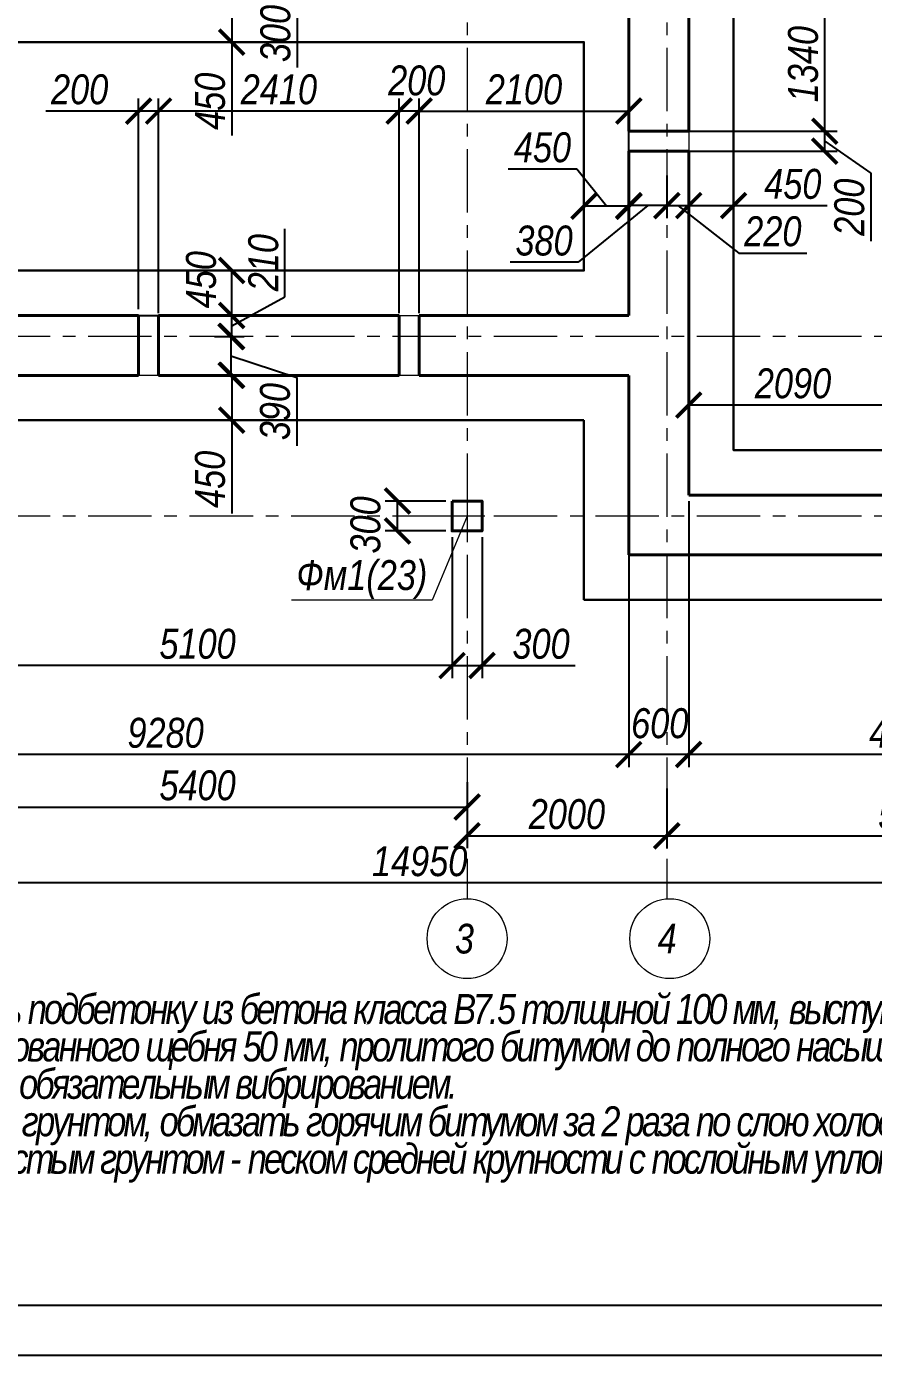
# Model space of a CAD drawing. Header units: millimetres. Extents: x 1582001 to 3303937, y 226471 to 491235.
# Drawn here: x 1801539 to 1810022, y 320955 to 334275 of the extents above; entities that cross this region are included whole.
import ezdxf
from ezdxf.enums import TextEntityAlignment as Align

# ---------------------------------------------------------------- set-up
doc = ezdxf.new("R2010")
doc.units = ezdxf.units.MM
doc.linetypes.add('CENTER', pattern=[50.8, 31.75, -6.35, 6.35, -6.35])
doc.linetypes.add('DASHDOT', pattern=[25.4, 12.7, -6.35, 0, -6.35])
doc.layers.get('Defpoints').update_dxf_attribs({"color": 255, "lineweight": 30})
doc.layers.add('Spezifikazia', color=250, linetype='Continuous')
doc.layers.add('Формуляр', color=138, linetype='Continuous')
for name, color, linetype, lineweight in [('Оси', 251, 'CENTER', 9), ('Размеры', 7, 'Continuous', 18), ('средние', 92, 'Continuous', 30), ('Стены несущие', 7, 'Continuous', 40)]:
    doc.layers.add(name, color=color, linetype=linetype, lineweight=lineweight)
doc.styles.add('GOST 2.304', font='ARIALNI.TTF', dxfattribs={"width": 0.98, "height": 300})
doc.styles.get("Standard").update_dxf_attribs({"font": 'ARIALNI.TTF', "height": 300})
doc.styles.add('STYLE1', font='ARIALNI.TTF', dxfattribs={"height": 300})
doc.styles.add('Текст', font='ARIALNI.TTF')
doc.dimstyles.new('ISO-25', dxfattribs={"dimscale": 100, "dimtxt": 2.5, "dimasz": 2.5, "dimexe": 1.25, "dimexo": 0.625, "dimtad": 1, "dimdec": 0, "dimtxsty": 'Standard', "dimblk": 'ARCHTICK', "dimcen": 2.5, "dimadec": 0, "dimazin": 0, "dimtfac": 1, "dimtdec": 0, "dimtmove": 0, "dimatfit": 3, "dimfxl": 0, "dimarcsym": 0})

# ---------------------------------------------------------------- blocks, each defined once
blk = doc.blocks.new('_ArchTick')
at = {"color": 0, "linetype": 'ByBlock', "const_width": 0.15}
blk.add_lwpolyline([(-0.5, -0.5), (0.5, 0.5)], dxfattribs=at)
blk = doc.blocks.new('*D1385')
at = {"layer": 'Defpoints', "color": 0, "lineweight": -3, "transparency": 16777216}
for p in [(1803078, 334569), (1803078, 334119), (1803594, 334119)]:
    blk.add_point(p, dxfattribs=at)
at = {"layer": 'Размеры', "color": 0, "lineweight": -2, "transparency": 16777216}
for p, q in [((1803141, 334569), (1803719, 334569)), ((1803594, 334569), (1803594, 334119)), ((1803141, 334119), (1803719, 334119)), ((1803594, 334119), (1803594, 333183))]:
    blk.add_line(p, q, dxfattribs=at)
at = {"layer": 'Размеры', "color": 0, "lineweight": -2, "transparency": 16777216, "xscale": 250, "yscale": 250, "zscale": 250}
for p, rotation in [((1803594, 334569), 90), ((1803594, 334119), 270)]:
    blk.add_blockref('_ArchTick', p, dxfattribs=dict(at, rotation=rotation))
at = {"layer": 'Размеры', "color": 0, "transparency": 16777216, "insert": (1803378, 333526), "char_height": 300, "attachment_point": 5, "rotation": 90}
blk.add_mtext('450', dxfattribs=at)
blk = doc.blocks.new('*D1386')
at = {"layer": 'Defpoints', "color": 0, "lineweight": -3, "transparency": 16777216}
for p in [(1802506, 331829), (1803594, 331829), (1802506, 331379)]:
    blk.add_point(p, dxfattribs=at)
at = {"layer": 'Размеры', "color": 0, "lineweight": -2, "transparency": 16777216}
for p, q in [((1802568, 331829), (1803719, 331829)), ((1803594, 331379), (1803594, 331829)), ((1802568, 331379), (1803719, 331379))]:
    blk.add_line(p, q, dxfattribs=at)
at = {"layer": 'Размеры', "color": 0, "lineweight": -2, "transparency": 16777216, "xscale": 250, "yscale": 250, "zscale": 250}
for p, rotation in [((1803594, 331829), 90), ((1803594, 331379), 270)]:
    blk.add_blockref('_ArchTick', p, dxfattribs=dict(at, rotation=rotation))
at = {"layer": 'Размеры', "color": 0, "transparency": 16777216, "insert": (1803288, 331737), "char_height": 300, "attachment_point": 5, "rotation": 90}
blk.add_mtext('450', dxfattribs=at)
blk = doc.blocks.new('*D1387')
at = {"layer": 'Defpoints', "color": 0, "lineweight": -3, "transparency": 16777216}
for p in [(1803078, 330779), (1803078, 330329), (1803594, 330329)]:
    blk.add_point(p, dxfattribs=at)
at = {"layer": 'Размеры', "color": 0, "lineweight": -2, "transparency": 16777216}
for p, q in [((1803141, 330779), (1803719, 330779)), ((1803594, 330779), (1803594, 330329)), ((1803141, 330329), (1803719, 330329)), ((1803594, 330329), (1803594, 329393))]:
    blk.add_line(p, q, dxfattribs=at)
at = {"layer": 'Размеры', "color": 0, "lineweight": -2, "transparency": 16777216, "xscale": 250, "yscale": 250, "zscale": 250}
for p, rotation in [((1803594, 330779), 90), ((1803594, 330329), 270)]:
    blk.add_blockref('_ArchTick', p, dxfattribs=dict(at, rotation=rotation))
at = {"layer": 'Размеры', "color": 0, "transparency": 16777216, "insert": (1803378, 329736), "char_height": 300, "attachment_point": 5, "rotation": 90}
blk.add_mtext('450', dxfattribs=at)
blk = doc.blocks.new('*D1390')
at = {"layer": 'Defpoints', "color": 0, "lineweight": -3, "transparency": 16777216}
for p in [(1803485, 331379), (1803594, 331379), (1803485, 331169)]:
    blk.add_point(p, dxfattribs=at)
at = {"layer": 'Размеры', "color": 0, "lineweight": -2, "transparency": 16777216}
for p, q in [((1804127, 331567), (1804127, 332248)), ((1803594, 331274), (1804127, 331567)), ((1803548, 331379), (1803719, 331379)), ((1803594, 331169), (1803594, 331379)), ((1803548, 331169), (1803719, 331169))]:
    blk.add_line(p, q, dxfattribs=at)
at = {"layer": 'Размеры', "color": 0, "lineweight": -2, "transparency": 16777216, "xscale": 250, "yscale": 250, "zscale": 250}
for p, rotation in [((1803594, 331379), 90), ((1803594, 331169), 270)]:
    blk.add_blockref('_ArchTick', p, dxfattribs=dict(at, rotation=rotation))
at = {"layer": 'Размеры', "color": 0, "transparency": 16777216, "insert": (1803912, 331908), "char_height": 300, "attachment_point": 5, "rotation": 90}
blk.add_mtext('210', dxfattribs=at)
blk = doc.blocks.new('*D1391')
at = {"layer": 'Defpoints', "color": 0, "lineweight": -3, "transparency": 16777216}
for p in [(1803360, 331169), (1803360, 330779), (1803587, 330779)]:
    blk.add_point(p, dxfattribs=at)
at = {"layer": 'Размеры', "color": 0, "lineweight": -2, "transparency": 16777216}
for p, q in [((1803422, 331169), (1803712, 331169)), ((1803587, 331169), (1803587, 330779)), ((1803587, 330974), (1804245, 330756)), ((1803422, 330779), (1803712, 330779)), ((1804245, 330756), (1804245, 330073))]:
    blk.add_line(p, q, dxfattribs=at)
at = {"layer": 'Размеры', "color": 0, "lineweight": -2, "transparency": 16777216, "xscale": 250, "yscale": 250, "zscale": 250}
for p, rotation in [((1803587, 331169), 90), ((1803587, 330779), 270)]:
    blk.add_blockref('_ArchTick', p, dxfattribs=dict(at, rotation=rotation))
at = {"layer": 'Размеры', "color": 0, "transparency": 16777216, "insert": (1804029, 330415), "char_height": 300, "attachment_point": 5, "rotation": 90}
blk.add_mtext('390', dxfattribs=at)
blk = doc.blocks.new('*D1393')
at = {"layer": 'Defpoints', "color": 0, "lineweight": -3, "ltscale": 100, "transparency": 16777216}
for p in [(1803364, 334869), (1803364, 334569), (1803591, 334569)]:
    blk.add_point(p, dxfattribs=at)
at = {"layer": 'Размеры', "color": 0, "lineweight": -2, "ltscale": 100, "transparency": 16777216}
for p, q in [((1803426, 334869), (1803716, 334869)), ((1803591, 334869), (1803591, 334569)), ((1803591, 334719), (1804249, 334546)), ((1803426, 334569), (1803716, 334569)), ((1804249, 334546), (1804249, 333863))]:
    blk.add_line(p, q, dxfattribs=at)
at = {"layer": 'Размеры', "color": 0, "lineweight": -2, "ltscale": 100, "transparency": 16777216, "xscale": 250, "yscale": 250, "zscale": 250}
for p, rotation in [((1803591, 334869), 90), ((1803591, 334569), 270)]:
    blk.add_blockref('_ArchTick', p, dxfattribs=dict(at, rotation=rotation))
at = {"layer": 'Размеры', "color": 0, "ltscale": 100, "transparency": 16777216, "insert": (1804033, 334205), "char_height": 300, "attachment_point": 5, "rotation": 90}
blk.add_mtext('300', dxfattribs=at)
blk = doc.blocks.new('*D1433')
at = {"layer": 'Defpoints', "color": 0, "lineweight": -3, "ltscale": 100, "transparency": 16777216}
for p in [(1807122, 332474), (1807122, 332418), (1807572, 332418)]:
    blk.add_point(p, dxfattribs=at)
at = {"layer": 'Размеры', "color": 0, "lineweight": -2, "ltscale": 100, "transparency": 16777216}
for p, q in [((1807050, 332847), (1806364, 332847)), ((1807347, 332474), (1807050, 332847)), ((1807122, 332480), (1807122, 332599)), ((1807572, 332480), (1807572, 332599)), ((1807572, 332474), (1807122, 332474))]:
    blk.add_line(p, q, dxfattribs=at)
at = {"layer": 'Размеры', "color": 0, "lineweight": -2, "ltscale": 100, "transparency": 16777216, "xscale": 250, "yscale": 250, "zscale": 250, "rotation": 180}
blk.add_blockref('_ArchTick', (1807122, 332474), dxfattribs=at)
at = {"layer": 'Размеры', "color": 0, "lineweight": -2, "ltscale": 100, "transparency": 16777216, "xscale": 250, "yscale": 250, "zscale": 250}
blk.add_blockref('_ArchTick', (1807572, 332474), dxfattribs=at)
at = {"layer": 'Размеры', "color": 0, "ltscale": 100, "transparency": 16777216, "insert": (1806707, 333063), "char_height": 300, "attachment_point": 5}
blk.add_mtext('450', dxfattribs=at)
blk = doc.blocks.new('*D1434')
at = {"layer": 'Defpoints', "color": 0, "lineweight": -3, "ltscale": 100, "transparency": 16777216}
for p in [(1807572, 333066), (1807952, 332845), (1807572, 332480)]:
    blk.add_point(p, dxfattribs=at)
at = {"layer": 'Размеры', "color": 0, "lineweight": -2, "ltscale": 100, "transparency": 16777216}
for p, q in [((1807572, 333003), (1807572, 332355)), ((1807952, 332782), (1807952, 332355)), ((1807762, 332480), (1807065, 331912)), ((1807952, 332480), (1807572, 332480)), ((1807065, 331912), (1806382, 331912))]:
    blk.add_line(p, q, dxfattribs=at)
at = {"layer": 'Размеры', "color": 0, "lineweight": -2, "ltscale": 100, "transparency": 16777216, "xscale": 250, "yscale": 250, "zscale": 250, "rotation": 180}
blk.add_blockref('_ArchTick', (1807572, 332480), dxfattribs=at)
at = {"layer": 'Размеры', "color": 0, "lineweight": -2, "ltscale": 100, "transparency": 16777216, "xscale": 250, "yscale": 250, "zscale": 250}
blk.add_blockref('_ArchTick', (1807952, 332480), dxfattribs=at)
at = {"layer": 'Размеры', "color": 0, "ltscale": 100, "transparency": 16777216, "insert": (1806723, 332128), "char_height": 300, "attachment_point": 5}
blk.add_mtext('380', dxfattribs=at)
blk = doc.blocks.new('*D1435')
at = {"layer": 'Defpoints', "color": 0, "lineweight": -3, "transparency": 16777216}
for p in [(1807952, 332845), (1808172, 332779), (1808172, 332480)]:
    blk.add_point(p, dxfattribs=at)
at = {"layer": 'Размеры', "color": 0, "lineweight": -2, "transparency": 16777216}
for p, q in [((1807952, 332782), (1807952, 332355)), ((1808172, 332716), (1808172, 332355)), ((1807952, 332480), (1808172, 332480)), ((1808062, 332480), (1808674, 332005)), ((1808674, 332005), (1809355, 332005))]:
    blk.add_line(p, q, dxfattribs=at)
at = {"layer": 'Размеры', "color": 0, "lineweight": -2, "transparency": 16777216, "xscale": 250, "yscale": 250, "zscale": 250, "rotation": 180}
blk.add_blockref('_ArchTick', (1807952, 332480), dxfattribs=at)
at = {"layer": 'Размеры', "color": 0, "lineweight": -2, "transparency": 16777216, "xscale": 250, "yscale": 250, "zscale": 250}
blk.add_blockref('_ArchTick', (1808172, 332480), dxfattribs=at)
at = {"layer": 'Размеры', "color": 0, "transparency": 16777216, "insert": (1809015, 332221), "char_height": 300, "attachment_point": 5}
blk.add_mtext('220', dxfattribs=at)
blk = doc.blocks.new('*D1436')
at = {"layer": 'Defpoints', "color": 0, "lineweight": -3, "transparency": 16777216}
for p in [(1808172, 333051), (1808622, 333051), (1808622, 332480)]:
    blk.add_point(p, dxfattribs=at)
at = {"layer": 'Размеры', "color": 0, "lineweight": -2, "transparency": 16777216}
for p, q in [((1808172, 332989), (1808172, 332355)), ((1808622, 332989), (1808622, 332355)), ((1808172, 332480), (1808622, 332480)), ((1808622, 332480), (1809558, 332480))]:
    blk.add_line(p, q, dxfattribs=at)
at = {"layer": 'Размеры', "color": 0, "lineweight": -2, "transparency": 16777216, "xscale": 250, "yscale": 250, "zscale": 250, "rotation": 180}
blk.add_blockref('_ArchTick', (1808172, 332480), dxfattribs=at)
at = {"layer": 'Размеры', "color": 0, "lineweight": -2, "transparency": 16777216, "xscale": 250, "yscale": 250, "zscale": 250}
blk.add_blockref('_ArchTick', (1808622, 332480), dxfattribs=at)
at = {"layer": 'Размеры', "color": 0, "transparency": 16777216, "insert": (1809215, 332696), "char_height": 300, "attachment_point": 5}
blk.add_mtext('450', dxfattribs=at)
blk = doc.blocks.new('*D1449')
at = {"layer": 'Defpoints', "color": 0, "lineweight": -3, "transparency": 16777216}
for p in [(1808172, 329579), (1812552, 329579), (1808172, 326978)]:
    blk.add_point(p, dxfattribs=at)
at = {"layer": 'Размеры', "color": 0, "lineweight": -2, "transparency": 16777216}
for p, q in [((1808172, 329516), (1808172, 326853)), ((1812552, 329516), (1812552, 326853)), ((1812552, 326978), (1808172, 326978))]:
    blk.add_line(p, q, dxfattribs=at)
at = {"layer": 'Размеры', "color": 0, "lineweight": -2, "transparency": 16777216, "xscale": 250, "yscale": 250, "zscale": 250, "rotation": 180}
blk.add_blockref('_ArchTick', (1808172, 326978), dxfattribs=at)
at = {"layer": 'Размеры', "color": 0, "lineweight": -2, "transparency": 16777216, "xscale": 250, "yscale": 250, "zscale": 250}
blk.add_blockref('_ArchTick', (1812552, 326978), dxfattribs=at)
at = {"layer": 'Размеры', "color": 0, "transparency": 16777216, "insert": (1810362, 327194), "char_height": 300, "attachment_point": 5}
blk.add_mtext('4380', dxfattribs=at)
blk = doc.blocks.new('*D1450')
at = {"layer": 'Defpoints', "color": 0, "lineweight": -3, "transparency": 16777216}
for p in [(1807572, 329579), (1808172, 329579), (1807572, 326978)]:
    blk.add_point(p, dxfattribs=at)
at = {"layer": 'Размеры', "color": 0, "lineweight": -2, "transparency": 16777216}
for p, q in [((1807572, 329516), (1807572, 326853)), ((1808172, 329516), (1808172, 326853)), ((1808172, 326978), (1807572, 326978))]:
    blk.add_line(p, q, dxfattribs=at)
at = {"layer": 'Размеры', "color": 0, "lineweight": -2, "transparency": 16777216, "xscale": 250, "yscale": 250, "zscale": 250, "rotation": 180}
blk.add_blockref('_ArchTick', (1807572, 326978), dxfattribs=at)
at = {"layer": 'Размеры', "color": 0, "lineweight": -2, "transparency": 16777216, "xscale": 250, "yscale": 250, "zscale": 250}
blk.add_blockref('_ArchTick', (1808172, 326978), dxfattribs=at)
at = {"layer": 'Размеры', "color": 0, "transparency": 16777216, "insert": (1807882, 327290), "char_height": 300, "attachment_point": 5}
blk.add_mtext('600', dxfattribs=at)
blk = doc.blocks.new('*D1451')
at = {"layer": 'Defpoints', "color": 0, "lineweight": -3, "transparency": 16777216}
for p in [(1798292, 331379), (1807572, 328979), (1798292, 326978)]:
    blk.add_point(p, dxfattribs=at)
at = {"layer": 'Размеры', "color": 0, "lineweight": -2, "transparency": 16777216}
for p, q in [((1798292, 331316), (1798292, 326853)), ((1807572, 328916), (1807572, 326853)), ((1807572, 326978), (1798292, 326978))]:
    blk.add_line(p, q, dxfattribs=at)
at = {"layer": 'Размеры', "color": 0, "lineweight": -2, "transparency": 16777216, "xscale": 250, "yscale": 250, "zscale": 250, "rotation": 180}
blk.add_blockref('_ArchTick', (1798292, 326978), dxfattribs=at)
at = {"layer": 'Размеры', "color": 0, "lineweight": -2, "transparency": 16777216, "xscale": 250, "yscale": 250, "zscale": 250}
blk.add_blockref('_ArchTick', (1807572, 326978), dxfattribs=at)
at = {"layer": 'Размеры', "color": 0, "transparency": 16777216, "insert": (1802932, 327194), "char_height": 300, "attachment_point": 5}
blk.add_mtext('9280', dxfattribs=at)
blk = doc.blocks.new('*D1453')
at = {"layer": 'Defpoints', "color": 0, "lineweight": -3, "transparency": 16777216}
for p in [(1805802, 329219), (1806102, 329219), (1805802, 327870)]:
    blk.add_point(p, dxfattribs=at)
at = {"layer": 'Размеры', "color": 0, "lineweight": -2, "transparency": 16777216}
for p, q in [((1805802, 329156), (1805802, 327745)), ((1806102, 329156), (1806102, 327745)), ((1805802, 327870), (1806102, 327870)), ((1806102, 327870), (1807035, 327870))]:
    blk.add_line(p, q, dxfattribs=at)
at = {"layer": 'Размеры', "color": 0, "lineweight": -2, "transparency": 16777216, "xscale": 250, "yscale": 250, "zscale": 250, "rotation": 180}
blk.add_blockref('_ArchTick', (1805802, 327870), dxfattribs=at)
at = {"layer": 'Размеры', "color": 0, "lineweight": -2, "transparency": 16777216, "xscale": 250, "yscale": 250, "zscale": 250}
blk.add_blockref('_ArchTick', (1806102, 327870), dxfattribs=at)
at = {"layer": 'Размеры', "color": 0, "transparency": 16777216, "insert": (1806693, 328086), "char_height": 300, "attachment_point": 5}
blk.add_mtext('300', dxfattribs=at)
blk = doc.blocks.new('*D1454')
at = {"layer": 'Defpoints', "color": 0, "lineweight": -3, "transparency": 16777216}
for p in [(1800702, 329219), (1805802, 329156), (1800702, 327870)]:
    blk.add_point(p, dxfattribs=at)
at = {"layer": 'Размеры', "color": 0, "lineweight": -2, "transparency": 16777216}
for p, q in [((1800702, 329156), (1800702, 327745)), ((1805802, 329094), (1805802, 327745)), ((1805802, 327870), (1800702, 327870))]:
    blk.add_line(p, q, dxfattribs=at)
at = {"layer": 'Размеры', "color": 0, "lineweight": -2, "transparency": 16777216, "xscale": 250, "yscale": 250, "zscale": 250, "rotation": 180}
blk.add_blockref('_ArchTick', (1800702, 327870), dxfattribs=at)
at = {"layer": 'Размеры', "color": 0, "lineweight": -2, "transparency": 16777216, "xscale": 250, "yscale": 250, "zscale": 250}
blk.add_blockref('_ArchTick', (1805802, 327870), dxfattribs=at)
at = {"layer": 'Размеры', "color": 0, "transparency": 16777216, "insert": (1803252, 328086), "char_height": 300, "attachment_point": 5}
blk.add_mtext('5100', dxfattribs=at)
blk = doc.blocks.new('*D1461')
at = {"layer": 'Defpoints', "color": 0, "lineweight": -3, "transparency": 16777216}
for p in [(1805255, 329519), (1805802, 329519), (1805802, 329219)]:
    blk.add_point(p, dxfattribs=at)
at = {"layer": 'Размеры', "color": 0, "lineweight": -2, "transparency": 16777216}
for p, q in [((1805740, 329519), (1805130, 329519)), ((1805255, 329219), (1805255, 329519)), ((1805740, 329219), (1805130, 329219))]:
    blk.add_line(p, q, dxfattribs=at)
at = {"layer": 'Размеры', "color": 0, "lineweight": -2, "transparency": 16777216, "xscale": 250, "yscale": 250, "zscale": 250}
for p, rotation in [((1805255, 329519), 90), ((1805255, 329219), 270)]:
    blk.add_blockref('_ArchTick', p, dxfattribs=dict(at, rotation=rotation))
at = {"layer": 'Размеры', "color": 0, "transparency": 16777216, "insert": (1804935, 329279), "char_height": 300, "attachment_point": 5, "rotation": 90}
blk.add_mtext('300', dxfattribs=at)
blk = doc.blocks.new('*D1463')
at = {"layer": 'Defpoints', "color": 0, "lineweight": -3, "ltscale": 100, "transparency": 16777216}
for p in [(1800552, 326538), (1805952, 326538), (1805952, 326452)]:
    blk.add_point(p, dxfattribs=at)
at = {"layer": 'Размеры', "color": 0, "lineweight": -2, "ltscale": 100, "transparency": 16777216}
for p, q in [((1800552, 326475), (1800552, 326327)), ((1805952, 326475), (1805952, 326327)), ((1800552, 326452), (1805952, 326452))]:
    blk.add_line(p, q, dxfattribs=at)
at = {"layer": 'Размеры', "color": 0, "lineweight": -2, "ltscale": 100, "transparency": 16777216, "xscale": 250, "yscale": 250, "zscale": 250, "rotation": 180}
blk.add_blockref('_ArchTick', (1800552, 326452), dxfattribs=at)
at = {"layer": 'Размеры', "color": 0, "lineweight": -2, "ltscale": 100, "transparency": 16777216, "xscale": 250, "yscale": 250, "zscale": 250}
blk.add_blockref('_ArchTick', (1805952, 326452), dxfattribs=at)
at = {"layer": 'Размеры', "color": 0, "ltscale": 100, "transparency": 16777216, "insert": (1803252, 326668), "char_height": 300, "attachment_point": 5}
blk.add_mtext('5400', dxfattribs=at)
blk = doc.blocks.new('*D1464')
at = {"layer": 'Defpoints', "color": 0, "lineweight": -3, "transparency": 16777216}
for p in [(1805952, 326763), (1807952, 326474), (1807952, 326163)]:
    blk.add_point(p, dxfattribs=at)
at = {"layer": 'Размеры', "color": 0, "lineweight": -2, "transparency": 16777216}
for p, q in [((1805952, 326700), (1805952, 326038)), ((1807952, 326412), (1807952, 326038)), ((1805952, 326163), (1807952, 326163))]:
    blk.add_line(p, q, dxfattribs=at)
at = {"layer": 'Размеры', "color": 0, "lineweight": -2, "transparency": 16777216, "xscale": 250, "yscale": 250, "zscale": 250, "rotation": 180}
blk.add_blockref('_ArchTick', (1805952, 326163), dxfattribs=at)
at = {"layer": 'Размеры', "color": 0, "lineweight": -2, "transparency": 16777216, "xscale": 250, "yscale": 250, "zscale": 250}
blk.add_blockref('_ArchTick', (1807952, 326163), dxfattribs=at)
at = {"layer": 'Размеры', "color": 0, "transparency": 16777216, "insert": (1806952, 326379), "char_height": 300, "attachment_point": 5}
blk.add_mtext('2000', dxfattribs=at)
blk = doc.blocks.new('*D1465')
at = {"layer": 'Defpoints', "color": 0, "lineweight": -3, "transparency": 16777216}
for p in [(1807952, 326700), (1812952, 326411), (1812952, 326162)]:
    blk.add_point(p, dxfattribs=at)
at = {"layer": 'Размеры', "color": 0, "lineweight": -2, "transparency": 16777216}
for p, q in [((1807952, 326638), (1807952, 326037)), ((1812952, 326348), (1812952, 326037)), ((1807952, 326162), (1812952, 326162))]:
    blk.add_line(p, q, dxfattribs=at)
at = {"layer": 'Размеры', "color": 0, "lineweight": -2, "transparency": 16777216, "xscale": 250, "yscale": 250, "zscale": 250, "rotation": 180}
blk.add_blockref('_ArchTick', (1807952, 326162), dxfattribs=at)
at = {"layer": 'Размеры', "color": 0, "lineweight": -2, "transparency": 16777216, "xscale": 250, "yscale": 250, "zscale": 250}
blk.add_blockref('_ArchTick', (1812952, 326162), dxfattribs=at)
at = {"layer": 'Размеры', "color": 0, "transparency": 16777216, "insert": (1810452, 326378), "char_height": 300, "attachment_point": 5}
blk.add_mtext('5000', dxfattribs=at)
blk = doc.blocks.new('*D1466')
at = {"layer": 'Defpoints', "color": 0, "lineweight": -3, "ltscale": 100, "transparency": 16777216}
for p in [(1798002, 326440), (1812952, 326452), (1798002, 325692)]:
    blk.add_point(p, dxfattribs=at)
at = {"layer": 'Размеры', "color": 0, "lineweight": -2, "ltscale": 100, "transparency": 16777216}
for p, q in [((1798002, 326378), (1798002, 325567)), ((1812952, 326390), (1812952, 325567)), ((1812952, 325692), (1798002, 325692))]:
    blk.add_line(p, q, dxfattribs=at)
at = {"layer": 'Размеры', "color": 0, "lineweight": -2, "ltscale": 100, "transparency": 16777216, "xscale": 250, "yscale": 250, "zscale": 250, "rotation": 180}
blk.add_blockref('_ArchTick', (1798002, 325692), dxfattribs=at)
at = {"layer": 'Размеры', "color": 0, "lineweight": -2, "ltscale": 100, "transparency": 16777216, "xscale": 250, "yscale": 250, "zscale": 250}
blk.add_blockref('_ArchTick', (1812952, 325692), dxfattribs=at)
at = {"layer": 'Размеры', "color": 0, "ltscale": 100, "transparency": 16777216, "insert": (1805477, 325907), "char_height": 300, "attachment_point": 5}
blk.add_mtext('14950', dxfattribs=at)
blk = doc.blocks.new('*D1479')
at = {"layer": 'Defpoints', "color": 0, "lineweight": -3, "ltscale": 100, "transparency": 16777216}
for p in [(1807572, 334569), (1809535, 334569), (1807572, 333226)]:
    blk.add_point(p, dxfattribs=at)
at = {"layer": 'Размеры', "color": 0, "lineweight": -2, "ltscale": 100, "transparency": 16777216}
for p, q in [((1807635, 334569), (1809660, 334569)), ((1809535, 333226), (1809535, 334569)), ((1807635, 333226), (1809660, 333226))]:
    blk.add_line(p, q, dxfattribs=at)
at = {"layer": 'Размеры', "color": 0, "lineweight": -2, "ltscale": 100, "transparency": 16777216, "xscale": 250, "yscale": 250, "zscale": 250}
for p, rotation in [((1809535, 334569), 90), ((1809535, 333226), 270)]:
    blk.add_blockref('_ArchTick', p, dxfattribs=dict(at, rotation=rotation))
at = {"layer": 'Размеры', "color": 0, "ltscale": 100, "transparency": 16777216, "insert": (1809319, 333898), "char_height": 300, "attachment_point": 5, "rotation": 90}
blk.add_mtext('1340', dxfattribs=at)
blk = doc.blocks.new('*D1480')
at = {"layer": 'Defpoints', "color": 0, "lineweight": -3, "ltscale": 100, "transparency": 16777216}
for p in [(1808026, 333226), (1809535, 333226), (1807952, 333026)]:
    blk.add_point(p, dxfattribs=at)
at = {"layer": 'Размеры', "color": 0, "lineweight": -2, "ltscale": 100, "transparency": 16777216}
for p, q in [((1808089, 333226), (1809660, 333226)), ((1809535, 333026), (1809535, 333226)), ((1809535, 333126), (1809998, 332804)), ((1808015, 333026), (1809660, 333026)), ((1809998, 332804), (1809998, 332123))]:
    blk.add_line(p, q, dxfattribs=at)
at = {"layer": 'Размеры', "color": 0, "lineweight": -2, "ltscale": 100, "transparency": 16777216, "xscale": 250, "yscale": 250, "zscale": 250}
for p, rotation in [((1809535, 333226), 90), ((1809535, 333026), 270)]:
    blk.add_blockref('_ArchTick', p, dxfattribs=dict(at, rotation=rotation))
at = {"layer": 'Размеры', "color": 0, "ltscale": 100, "transparency": 16777216, "insert": (1809782, 332464), "char_height": 300, "attachment_point": 5, "rotation": 90}
blk.add_mtext('200', dxfattribs=at)
blk = doc.blocks.new('*D1335')
at = {"layer": 'Defpoints', "color": 0, "lineweight": -3, "ltscale": 100, "transparency": 16777216}
for p in [(1807572, 333428), (1807572, 331788), (1805472, 331338)]:
    blk.add_point(p, dxfattribs=at)
at = {"layer": 'Размеры', "color": 0, "lineweight": -2, "ltscale": 100, "transparency": 16777216}
for p, q in [((1805472, 331401), (1805472, 333553)), ((1807572, 331851), (1807572, 333553)), ((1805472, 333428), (1807572, 333428))]:
    blk.add_line(p, q, dxfattribs=at)
at = {"layer": 'Размеры', "color": 0, "lineweight": -2, "ltscale": 100, "transparency": 16777216, "xscale": 250, "yscale": 250, "zscale": 250, "rotation": 180}
blk.add_blockref('_ArchTick', (1805472, 333428), dxfattribs=at)
at = {"layer": 'Размеры', "color": 0, "lineweight": -2, "ltscale": 100, "transparency": 16777216, "xscale": 250, "yscale": 250, "zscale": 250}
blk.add_blockref('_ArchTick', (1807572, 333428), dxfattribs=at)
at = {"layer": 'Размеры', "color": 0, "ltscale": 100, "transparency": 16777216, "insert": (1806522, 333644), "char_height": 300, "attachment_point": 5}
blk.add_mtext('2100', dxfattribs=at)
blk = doc.blocks.new('*D1336')
at = {"layer": 'Defpoints', "color": 0, "lineweight": -3, "ltscale": 100, "transparency": 16777216}
for p in [(1805272, 333428), (1805272, 331338), (1805472, 331338)]:
    blk.add_point(p, dxfattribs=at)
at = {"layer": 'Размеры', "color": 0, "lineweight": -2, "ltscale": 100, "transparency": 16777216}
for p, q in [((1805272, 331401), (1805272, 333553)), ((1805472, 331401), (1805472, 333553)), ((1805472, 333428), (1805272, 333428))]:
    blk.add_line(p, q, dxfattribs=at)
at = {"layer": 'Размеры', "color": 0, "lineweight": -2, "ltscale": 100, "transparency": 16777216, "xscale": 250, "yscale": 250, "zscale": 250, "rotation": 180}
blk.add_blockref('_ArchTick', (1805272, 333428), dxfattribs=at)
at = {"layer": 'Размеры', "color": 0, "lineweight": -2, "ltscale": 100, "transparency": 16777216, "xscale": 250, "yscale": 250, "zscale": 250}
blk.add_blockref('_ArchTick', (1805472, 333428), dxfattribs=at)
at = {"layer": 'Размеры', "color": 0, "ltscale": 100, "transparency": 16777216, "insert": (1805448, 333733), "char_height": 300, "attachment_point": 5}
blk.add_mtext('200', dxfattribs=at)
blk = doc.blocks.new('*D1337')
at = {"layer": 'Defpoints', "color": 0, "lineweight": -3, "ltscale": 100, "transparency": 16777216}
for p in [(1802862, 333428), (1802862, 331338), (1805272, 331338)]:
    blk.add_point(p, dxfattribs=at)
at = {"layer": 'Размеры', "color": 0, "lineweight": -2, "ltscale": 100, "transparency": 16777216}
for p, q in [((1802862, 331401), (1802862, 333553)), ((1805272, 331401), (1805272, 333553)), ((1805272, 333428), (1802862, 333428))]:
    blk.add_line(p, q, dxfattribs=at)
at = {"layer": 'Размеры', "color": 0, "lineweight": -2, "ltscale": 100, "transparency": 16777216, "xscale": 250, "yscale": 250, "zscale": 250, "rotation": 180}
blk.add_blockref('_ArchTick', (1802862, 333428), dxfattribs=at)
at = {"layer": 'Размеры', "color": 0, "lineweight": -2, "ltscale": 100, "transparency": 16777216, "xscale": 250, "yscale": 250, "zscale": 250}
blk.add_blockref('_ArchTick', (1805272, 333428), dxfattribs=at)
at = {"layer": 'Размеры', "color": 0, "ltscale": 100, "transparency": 16777216, "insert": (1804067, 333644), "char_height": 300, "attachment_point": 5}
blk.add_mtext('2410', dxfattribs=at)
blk = doc.blocks.new('*D1338')
at = {"layer": 'Defpoints', "color": 0, "lineweight": -3, "ltscale": 100, "transparency": 16777216}
for p in [(1802662, 333428), (1802862, 331401), (1802662, 331379)]:
    blk.add_point(p, dxfattribs=at)
at = {"layer": 'Размеры', "color": 0, "lineweight": -2, "ltscale": 100, "transparency": 16777216}
for p, q in [((1802662, 331441), (1802662, 333553)), ((1802862, 331463), (1802862, 333553)), ((1802662, 333428), (1801731, 333428)), ((1802862, 333428), (1802662, 333428))]:
    blk.add_line(p, q, dxfattribs=at)
at = {"layer": 'Размеры', "color": 0, "lineweight": -2, "ltscale": 100, "transparency": 16777216, "xscale": 250, "yscale": 250, "zscale": 250, "rotation": 180}
blk.add_blockref('_ArchTick', (1802662, 333428), dxfattribs=at)
at = {"layer": 'Размеры', "color": 0, "lineweight": -2, "ltscale": 100, "transparency": 16777216, "xscale": 250, "yscale": 250, "zscale": 250}
blk.add_blockref('_ArchTick', (1802862, 333428), dxfattribs=at)
at = {"layer": 'Размеры', "color": 0, "ltscale": 100, "transparency": 16777216, "insert": (1802071, 333644), "char_height": 300, "attachment_point": 5}
blk.add_mtext('200', dxfattribs=at)
blk = doc.blocks.new('*D1357')
at = {"layer": 'Defpoints', "color": 0, "lineweight": -3, "ltscale": 100, "transparency": 16777216}
for p in [(1808172, 330481), (1808172, 329831), (1810262, 329579)]:
    blk.add_point(p, dxfattribs=at)
at = {"layer": 'Размеры', "color": 0, "lineweight": -2, "ltscale": 100, "transparency": 16777216}
for p, q in [((1808172, 329894), (1808172, 330606)), ((1810262, 329641), (1810262, 330606)), ((1810262, 330481), (1808172, 330481))]:
    blk.add_line(p, q, dxfattribs=at)
at = {"layer": 'Размеры', "color": 0, "lineweight": -2, "ltscale": 100, "transparency": 16777216, "xscale": 250, "yscale": 250, "zscale": 250, "rotation": 180}
blk.add_blockref('_ArchTick', (1808172, 330481), dxfattribs=at)
at = {"layer": 'Размеры', "color": 0, "lineweight": -2, "ltscale": 100, "transparency": 16777216, "xscale": 250, "yscale": 250, "zscale": 250}
blk.add_blockref('_ArchTick', (1810262, 330481), dxfattribs=at)
at = {"layer": 'Размеры', "color": 0, "ltscale": 100, "transparency": 16777216, "insert": (1809217, 330697), "char_height": 300, "attachment_point": 5}
blk.add_mtext('2090', dxfattribs=at)

msp = doc.modelspace()

# ---------------------------------------------------------------- linework, layer by layer
at = {"layer": 'Spezifikazia', "lineweight": 18, "ltscale": 500}
msp.add_lwpolyline([(1792000.5, 320955), (1834000.4, 320955), (1834000.4, 291255.1), (1792000.5, 291255.1)], close=True, dxfattribs=at)
at = {"layer": 'Оси', "ltscale": 20}
for p, q in [((1805952, 347268.8), (1805952, 325532.6)), ((1807952, 347268.8), (1807952, 325531.5)), ((1812952, 331168.8), (1794888.4, 331168.8)), ((1812952, 329368.8), (1794888.4, 329368.8))]:
    msp.add_line(p, q, dxfattribs=at)
at = {"layer": 'Оси', "linetype": 'DASHDOT', "ltscale": 50}
for p, q in [((1805952, 329531.9), (1805952, 329205.7)), ((1806128.6, 329368.8), (1805775.4, 329368.8))]:
    msp.add_line(p, q, dxfattribs=at)
at = {"layer": 'Оси', "linetype": 'Continuous', "ltscale": 100}
for centre in [(1805952, 325132.6), (1805952, 325132.6), (1807982, 325132.6), (1807982, 325132.6)]:
    msp.add_circle(centre, 400, dxfattribs=at)
at = {"layer": 'Размеры'}
for p, q in [((1807572, 333226.3), (1807572, 333026.3)), ((1808172, 333226.3), (1808172, 333026.3))]:
    msp.add_line(p, q, dxfattribs=at)
at = {"layer": 'Размеры', "ltscale": 100}
for p, q in [((1802662, 331378.8), (1802862, 331378.8)), ((1805272, 331378.8), (1805472, 331378.8)), ((1802862, 330778.8), (1802662, 330778.8)), ((1805472, 330778.8), (1805272, 330778.8))]:
    msp.add_line(p, q, dxfattribs=at)
at = {"layer": 'Размеры', "lineweight": 9, "ltscale": 100}
for p, q in [((1805952, 329368.8), (1805603.6, 328526.6)), ((1805603.6, 328526.6), (1804192.7, 328526.6))]:
    msp.add_line(p, q, dxfattribs=at)
at = {"layer": 'средние'}
for p, q in [((1807122, 330328.8), (1797242, 330328.8)), ((1807122, 330328.8), (1807122, 328528.8)), ((1807122, 328528.8), (1813602, 328528.8))]:
    msp.add_line(p, q, dxfattribs=at)
for points in [[(1808622, 335669.2), (1812102, 335669.2), (1812102, 330028.8), (1808622, 330028.8)], [(1798742, 334118.8), (1807122, 334118.8), (1807122, 331828.8), (1798742, 331828.8)]]:
    msp.add_lwpolyline(points, close=True, dxfattribs=at)
at = {"layer": 'Стены несущие'}
for p, q in [((1808172, 336119.2), (1808172, 333226.3)), ((1807572, 334568.8), (1807572, 333226.3)), ((1807572, 333226.3), (1807572, 333468.8)), ((1808172, 333226.3), (1808172, 333468.8)), ((1808172, 333226.3), (1807572, 333226.3)), ((1807572, 333026.3), (1807572, 331378.8)), ((1807572, 332478.8), (1807572, 333026.3)), ((1808172, 333026.3), (1807572, 333026.3)), ((1808172, 333026.3), (1808172, 331378.8)), ((1808172, 332478.8), (1808172, 333026.3)), ((1802662, 331378.8), (1798292, 331378.8)), ((1802662, 331378.8), (1802662, 330778.8)), ((1805272, 331378.8), (1802862, 331378.8)), ((1802862, 331378.8), (1802862, 330778.8)), ((1805272, 331378.8), (1805272, 330778.8)), ((1807572, 331378.8), (1805472, 331378.8)), ((1805472, 331378.8), (1805472, 330778.8)), ((1808172, 331378.8), (1808172, 329578.8)), ((1802662, 330778.8), (1797692, 330778.8)), ((1805272, 330778.8), (1802862, 330778.8)), ((1807572, 330778.8), (1805472, 330778.8)), ((1807572, 330778.8), (1807572, 328978.8)), ((1808172, 329578.8), (1810262, 329578.8)), ((1807572, 328978.8), (1810262, 328978.8))]:
    msp.add_line(p, q, dxfattribs=at)
msp.add_lwpolyline([(1805802, 329518.8), (1806102, 329518.8), (1806102, 329218.8), (1805802, 329218.8)], close=True, dxfattribs=at)
at = {"layer": 'Формуляр'}
msp.add_lwpolyline([(1792000.5, 350654.9), (1834000.4, 350654.9), (1834000.4, 320955), (1792000.5, 320955)], close=True, dxfattribs=at)
at = {"layer": 'Формуляр', "color": 0}
msp.add_lwpolyline([(1794000.5, 321455), (1794000.5, 350144.9), (1833500.4, 350144.9), (1833500.4, 321455)], close=True, dxfattribs=at)

# ---------------------------------------------------------------- texts
at = {"layer": 'Оси', "linetype": 'Continuous', "ltscale": 100, "style": 'GOST 2.304'}
for s, p in [('3', (1805925.7, 325132.6)), ('4', (1807955.7, 325132.6))]:
    msp.add_text(s, height=297.2, dxfattribs=at).set_placement(p, align=Align.MIDDLE_CENTER)
at = {"layer": 'Размеры', "lineweight": 9, "ltscale": 100, "style": 'Текст'}
msp.add_text('Фм1(23)', height=300, dxfattribs=at).set_placement((1804242.7, 328626.6))
at = {"layer": 'Размеры', "color": 135, "linetype": 'ByBlock', "insert": (1794528.9, 324577.3), "char_height": 300, "width": 19913.272, "attachment_point": 1, "line_spacing_factor": 0.75, "style": 'STYLE1'}
msp.add_mtext('\\pi600;{\\T0.85;\\C256;1. Под монолитные фундаменты выполнить подбетонку из бетона класса В7.5 толщиной 100 мм, выступающую в каждую сторону по 100 мм. Подбетонку устраивать по слою трамбованного щебня 50 мм, пролитого битумом до полного насыщения.\\L\\P\\pi300;\\l2. Укладку бетона в опалубку осуществлять с обязательным вибрированием.\\P3. Бетонные поверхности, соприкасающиеся с грунтом, обмазать горячим битумом за 2 раза по слою холодной битумной грунтовки.\\P4. Обратную засыпку осуществлять непучинистым грунтом - песком средней крупности с послойным уплотнением слоев-200...300мм. Уплотнение вести до \\fArial Narrow|b0|i0|c204|p34;\\T1;g  =1.65 т/м³.}', dxfattribs=at)

# ---------------------------------------------------------------- dimensions: what is measured, and where the dimension line sits
at = {"layer": 'Размеры', "ltscale": 100}
for base, p1, p2, picture, middle in [((1803591.4, 334568.8), (1803363.8, 334868.8), (1803363.8, 334568.8), '*D1393', (1804249.1, 334483.7)), ((1809534.9, 333226.3), (1807952, 333026.3), (1808026, 333226.3), '*D1480', (1809997.5, 332742))]:
    dim = msp.add_linear_dim(base=base, p1=p1, p2=p2, angle=90, dimstyle='ISO-25', override={"dimscale": 100, "dimlfac": 1, "dimtxsty": 'Standard', "dimblk1": 'ArchTick', "dimblk2": 'ArchTick', "dimsah": 1, "dimtmove": 1, "dimtolj": 0}, dxfattribs=at)
    dim.commit()
    dim.dimension.update_dxf_attribs({"geometry": picture, "text_midpoint": middle, "dimtype": 160})
at = {"layer": 'Размеры'}
for base, p1, p2, picture, middle in [((1803594, 334118.8), (1803078.4, 334568.8), (1803078.4, 334118.8), '*D1385', (1803378.3, 333525.9)), ((1803594, 330328.8), (1803078.4, 330778.8), (1803078.4, 330328.8), '*D1387', (1803378.3, 329735.9))]:
    dim = msp.add_linear_dim(base=base, p1=p1, p2=p2, angle=90, dimstyle='ISO-25', override={"dimscale": 100, "dimlfac": 1, "dimtxsty": 'Standard', "dimblk1": 'ArchTick', "dimblk2": 'ArchTick', "dimsah": 1, "dimtmove": 0, "dimtolj": 0}, dxfattribs=at)
    dim.commit()
    dim.dimension.update_dxf_attribs({"geometry": picture, "text_midpoint": middle})
at = {"layer": 'Размеры', "ltscale": 100}
dim = msp.add_linear_dim(base=(1809534.9, 334568.8), p1=(1807572, 333226.3), p2=(1807572, 334568.8), angle=90, text='1340', dimstyle='ISO-25', override={"dimscale": 100, "dimlfac": 1, "dimtxsty": 'Standard', "dimblk1": 'ArchTick', "dimblk2": 'ArchTick', "dimsah": 1, "dimtmove": 0, "dimtolj": 0}, dxfattribs=at)
dim.commit()
dim.dimension.update_dxf_attribs({"geometry": '*D1479', "text_midpoint": (1809319.3, 333897.6)})
for base, p1, p2, override, picture, middle in [((1805272, 333428.1), (1805472, 331338.1), (1805272, 331338.1), {"dimscale": 100, "dimlfac": 1, "dimtxsty": 'Standard', "dimblk1": 'ArchTick', "dimblk2": 'ArchTick', "dimsah": 1, "dimtmove": 2, "dimtolj": 0}, '*D1336', (1805448.2, 333732.7)), ((1807122, 332474.4), (1807572, 332417.9), (1807122, 332417.9), {"dimscale": 100, "dimlfac": 1, "dimtxsty": 'Standard', "dimblk1": 'ArchTick', "dimblk2": 'ArchTick', "dimsah": 1, "dimtmove": 1, "dimtolj": 0}, '*D1433', (1806987.4, 332846.9)), ((1807572, 332480.4), (1807952, 332844.7), (1807572, 333066), {"dimscale": 100, "dimlfac": 1, "dimtxsty": 'Standard', "dimblk1": 'ArchTick', "dimblk2": 'ArchTick', "dimsah": 1, "dimtmove": 1, "dimtolj": 0}, '*D1434', (1807002, 331912.4))]:
    dim = msp.add_linear_dim(base=base, p1=p1, p2=p2, dimstyle='ISO-25', override=override, dxfattribs=at)
    dim.commit()
    dim.dimension.update_dxf_attribs({"geometry": picture, "text_midpoint": middle, "dimtype": 160})
for base, p1, p2, picture, middle in [((1802662, 333428.1), (1802862, 331400.6), (1802662, 331378.8), '*D1338', (1802071.3, 333643.8)), ((1802862, 333428.1), (1805272, 331338.1), (1802862, 331338.1), '*D1337', (1804067, 333643.8)), ((1807572, 333428.1), (1805472, 331338.1), (1807572, 331788.1), '*D1335', (1806522, 333643.8)), ((1808172, 330480.9), (1810262, 329578.8), (1808172, 329831.1), '*D1357', (1809217, 330696.5)), ((1805952, 326452), (1800552, 326537.6), (1805952, 326537.6), '*D1463', (1803252, 326667.7)), ((1798002, 325691.5), (1812952, 326452), (1798002, 326440.2), '*D1466', (1805477, 325907.2))]:
    dim = msp.add_linear_dim(base=base, p1=p1, p2=p2, dimstyle='ISO-25', override={"dimscale": 100, "dimlfac": 1, "dimtxsty": 'Standard', "dimblk1": 'ArchTick', "dimblk2": 'ArchTick', "dimsah": 1, "dimtmove": 0, "dimtolj": 0}, dxfattribs=at)
    dim.commit()
    dim.dimension.update_dxf_attribs({"geometry": picture, "text_midpoint": middle})
at = {"layer": 'Размеры'}
for base, p1, p2, picture, middle in [((1808622, 332480.4), (1808172, 333051.4), (1808622, 333051.4), '*D1436', (1809215, 332696.1)), ((1798292, 326978.3), (1807572, 328978.8), (1798292, 331378.8), '*D1451', (1802932, 327193.9)), ((1808172, 326978.3), (1812552, 329578.8), (1808172, 329578.8), '*D1449', (1810362, 327193.9)), ((1800702, 327870.4), (1805802, 329156.3), (1800702, 329218.8), '*D1454', (1803252, 328086.1)), ((1807952, 326163.3), (1805952, 326762.9), (1807952, 326474.2), '*D1464', (1806952, 326379)), ((1812952, 326162.4), (1807952, 326700.4), (1812952, 326410.8), '*D1465', (1810452, 326378.1))]:
    dim = msp.add_linear_dim(base=base, p1=p1, p2=p2, dimstyle='ISO-25', override={"dimscale": 100, "dimlfac": 1, "dimtxsty": 'Standard', "dimblk1": 'ArchTick', "dimblk2": 'ArchTick', "dimsah": 1, "dimtmove": 0, "dimtolj": 0}, dxfattribs=at)
    dim.commit()
    dim.dimension.update_dxf_attribs({"geometry": picture, "text_midpoint": middle})
for base, p1, p2, override, picture, middle in [((1808172, 332480.4), (1807952, 332844.7), (1808172, 332778.8), {"dimscale": 100, "dimlfac": 1, "dimtxsty": 'Standard', "dimblk1": 'ArchTick', "dimblk2": 'ArchTick', "dimsah": 1, "dimtmove": 1, "dimtolj": 0}, '*D1435', (1808736.6, 332004.9)), ((1807572, 326978.3), (1808172, 329578.8), (1807572, 329578.8), {"dimscale": 100, "dimlfac": 1, "dimtxsty": 'Standard', "dimblk1": 'ArchTick', "dimblk2": 'ArchTick', "dimsah": 1, "dimtmove": 2, "dimtolj": 0}, '*D1450', (1807882.4, 327290.3)), ((1805802, 327870.4), (1806102, 329218.8), (1805802, 329218.8), {"dimscale": 100, "dimlfac": 1, "dimtxsty": 'Standard', "dimblk1": 'ArchTick', "dimblk2": 'ArchTick', "dimsah": 1, "dimtmove": 0, "dimtolj": 0}, '*D1453', (1806693.4, 327870.4))]:
    dim = msp.add_linear_dim(base=base, p1=p1, p2=p2, dimstyle='ISO-25', override=override, dxfattribs=at)
    dim.commit()
    dim.dimension.update_dxf_attribs({"geometry": picture, "text_midpoint": middle, "dimtype": 160})
for base, p1, p2, override, picture, middle in [((1803594, 331378.8), (1803485.2, 331168.8), (1803485.2, 331378.8), {"dimscale": 100, "dimlfac": 1, "dimtxsty": 'Standard', "dimblk1": 'ArchTick', "dimblk2": 'ArchTick', "dimsah": 1, "dimtmove": 1, "dimtolj": 0}, '*D1390', (1804127.3, 331629.3)), ((1803594, 331828.8), (1802506, 331378.8), (1802506, 331828.8), {"dimblk1": 'ArchTick', "dimblk2": 'ArchTick', "dimsah": 1, "dimtmove": 2}, '*D1386', (1803288.3, 331737.1)), ((1803587.2, 330778.8), (1803359.6, 331168.8), (1803359.6, 330778.8), {"dimscale": 100, "dimlfac": 1, "dimtxsty": 'Standard', "dimblk1": 'ArchTick', "dimblk2": 'ArchTick', "dimsah": 1, "dimtmove": 1, "dimtolj": 0}, '*D1391', (1804244.9, 330693.7)), ((1805254.8, 329518.8), (1805802, 329218.8), (1805802, 329518.8), {"dimscale": 100, "dimlfac": 1, "dimtxsty": 'Standard', "dimblk1": 'ArchTick', "dimblk2": 'ArchTick', "dimsah": 1, "dimtmove": 2, "dimtolj": 0}, '*D1461', (1804935.4, 329278.9))]:
    dim = msp.add_linear_dim(base=base, p1=p1, p2=p2, angle=90, dimstyle='ISO-25', override=override, dxfattribs=at)
    dim.commit()
    dim.dimension.update_dxf_attribs({"geometry": picture, "text_midpoint": middle, "dimtype": 160})

doc.saveas('drawing.dxf')
